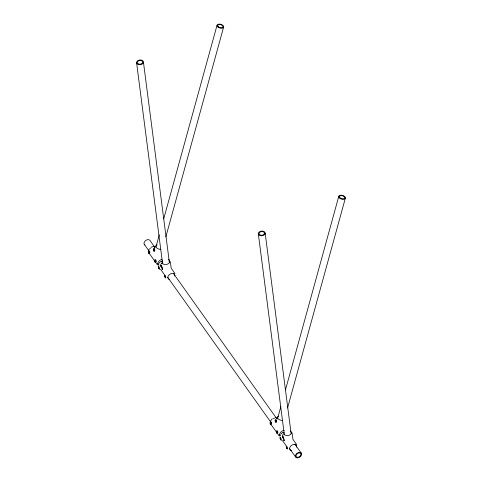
<?xml version="1.0" encoding="UTF-8"?>
<svg xmlns="http://www.w3.org/2000/svg" width="482" height="482" viewBox="0 0 482 482"><rect width="100%" height="100%" fill="white"/><g stroke="black" fill="none" stroke-linecap="round" stroke-linejoin="round"><path stroke-width="0.72" d="M153.451 249.857L153.644 249.146L154.065 249.248L154.095 250.767L153.451 249.857L154.571 249.748M154.541 248.14L155.108 246.091M155.915 247.17L159.319 234.83M163.717 218.858L216.96 25.54M154.722 261.021L154.915 260.31L155.343 260.413L155.373 261.931L154.722 261.021L155.849 260.913M223.702 26.793L165.832 236.879M275.186 420.937L275.385 420.226L275.806 420.328L275.837 421.846L275.186 420.937L276.313 420.828M277.451 418.978L280.855 406.633M285.458 389.938L338.701 196.62M276.463 432.101L276.656 431.39L277.078 431.492L277.108 433.011L276.463 432.101L277.584 431.993M287.567 407.959L345.437 197.873M276.403 418.78L276.505 418.46L276.391 418.768M154.704 247.573L154.589 247.682M161.428 263.268C160.958 264.244 161.458 263.154 161.319 263.582M283.175 434.348L282.566 435.065M148.691 250.08L149.516 248.682M270.426 421.16L272.185 418.84M159.078 263.19L159.313 262.847M280.813 434.27L281.054 433.927M159.584 262.515L160.91 261.358M281.325 433.595L281.621 433.276M270.239 422.853L270.601 422.515L270.968 423.051L270.625 424.268L270.239 422.853L271.366 422.744M281.94 432.981L282.651 432.444M151.173 247.254L153.162 246.483L154.728 246.477M164.681 276.475L164.597 275.837L165.332 277.391L164.681 276.475L165.838 276.023M148.516 252.646L148.884 253.183L149.245 252.845L148.86 251.435L148.516 252.646L149.637 252.538M154.951 261.828L156.072 261.72M270.251 423.732L271.378 423.624M275.294 417.508L276.469 417.557M160.217 269.474L161.024 269.89L164.416 274.662M281.952 440.554L282.759 440.976L286.579 446.344M168.459 259.34L169.092 259.696M292.038 432.631L292.948 439.349L296.701 444.681M276.186 417.858L173.538 273.607M294.876 444.115L301.395 453.273A3.452 2.368 -35.4 0 1 298.027 457.846A3.452 2.368 -35.4 0 1 296.026 454.255A3.452 2.368 -35.4 0 1 301.395 453.273M144.208 244.266L148.558 250.369M157.68 263.19L158.988 265.022M167.676 277.234L270.757 422.093M174.966 273.595L171.212 268.269L170.297 261.551M154.385 246.682L150.029 240.56A3.452 2.368 -35.4 0 0 145.347 240.801A3.452 2.368 -35.4 0 0 144.998 244.983M279.464 434.336L280.337 435.559M289.477 448.411L295.568 456.978M149.733 254.026L154.487 260.714M156.216 263.142L157.518 264.967M271.468 425.106L276.228 431.794M277.957 434.222L279.253 436.047M283.82 438.909L284.031 440.494M283.994 440.271L284.061 440.723L283.922 438.957M265.178 233.216A3.452 2.362 -7.4 0 1 259.991 235.59A3.452 2.362 -7.4 0 1 260.051 231.474A3.452 2.362 -7.4 0 1 265.178 233.216L291.134 433.764M258.298 233.637L284.26 434.192M143.443 62.136A3.452 2.362 -7.4 0 1 138.25 64.51A3.452 2.362 -7.4 0 1 138.31 60.389A3.452 2.362 -7.4 0 1 143.443 62.136L169.399 262.684M136.563 62.558L162.615 263.853M161.994 267.142L162.326 269.637L162.205 268.751M162.229 268.968L162.181 267.872M280.319 438.963A1.536 0.386 68.6 0 1 280.295 437.427A1.536 0.386 68.6 0 1 281.319 439.771A1.536 0.386 68.6 0 1 280.476 439.325M283.012 432.709A3.838 2.627 -35.4 0 1 283.567 432.414M290.321 430.956A3.838 2.627 -7.4 0 1 290.568 434.403A3.838 2.627 -7.4 0 1 285.633 435.379A3.838 2.627 -7.4 0 1 284.037 432.203M291.483 450.592A3.838 2.627 -35.4 0 1 289.863 447.398A3.838 2.627 -35.4 0 1 294.134 444.44A3.838 2.627 -35.4 0 1 296.466 447.145M287.091 448.736A1.536 0.386 68.6 0 1 286.748 448.139M286.591 447.778A1.536 0.386 68.6 0 1 286.398 446.169A1.536 0.386 68.6 0 1 287.368 447.682A1.536 0.386 68.6 0 1 287.393 449.025M282.344 435.945A1.536 0.386 68.6 0 1 283.024 436.228A1.536 0.386 68.6 0 1 283.675 438.24A1.536 0.386 68.6 0 1 282.994 437.957M282.663 437.264A1.536 0.386 68.6 0 1 282.428 436.529M270.143 423.63A1.536 0.723 84.5 0 1 270.854 421.864A1.536 0.723 84.5 0 1 271.517 424.136A1.536 0.723 84.5 0 1 270.354 424.347M273.125 418.695A3.838 2.627 -35.4 0 1 273.686 418.406M274.258 418.195A3.838 2.627 -35.4 0 1 274.83 418.057M282.56 420.4A3.838 2.139 15.4 0 1 278.162 418.792A3.838 2.139 15.4 0 1 278.403 416.141M280.223 436.029A3.838 2.627 -35.4 0 1 280.379 432.613A3.838 2.627 -35.4 0 1 284.253 430.462M276.56 431.004A1.536 0.723 84.5 0 1 277.59 431.203A1.536 0.723 84.5 0 1 277.656 433.354A1.536 0.723 84.5 0 1 276.626 433.161M276.415 432.438A1.536 0.723 84.5 0 1 276.451 431.3M275.114 420.491A1.536 0.723 84.5 0 1 276.156 419.768A1.536 0.723 84.5 0 1 276.385 422.196A1.536 0.723 84.5 0 1 275.228 421.66M148.384 251.761A1.536 0.723 84.5 0 1 149.528 251.212A1.536 0.723 84.5 0 1 149.45 253.725A1.536 0.723 84.5 0 1 148.366 252.146M150.384 248.381A3.838 2.627 -35.4 0 1 150.86 247.971M160.819 249.321A3.838 2.139 15.4 0 1 156.258 247.525A3.838 2.139 15.4 0 1 157.108 244.892M158.837 265.214A3.838 2.627 -35.4 0 1 158.325 262.027A3.838 2.627 -35.4 0 1 161.958 259.437M154.65 260.569A1.536 0.723 84.5 0 1 155.511 259.665A1.536 0.723 84.5 0 1 156.09 261.63A1.536 0.723 84.5 0 1 155.228 262.533M154.885 262.081A1.536 0.723 84.5 0 1 154.674 261.358M153.487 250.58A1.536 0.723 84.5 0 1 153.981 248.405A1.536 0.723 84.5 0 1 154.8 250.586A1.536 0.723 84.5 0 1 153.613 250.917M159.247 269.028A1.536 0.386 68.6 0 1 159.084 268.842M158.741 268.245A1.536 0.386 68.6 0 1 158.584 267.884M158.343 267.149A1.536 0.386 68.6 0 1 158.94 266.847A1.536 0.386 68.6 0 1 159.494 269.137M161.277 261.63A3.838 2.627 -35.4 0 1 161.832 261.334M168.983 260.184A3.838 2.627 -7.4 0 1 168.399 263.666A3.838 2.627 -7.4 0 1 163.38 264.082A3.838 2.627 -7.4 0 1 162.585 260.714M169.748 279.512A3.838 2.627 -35.4 0 1 168.122 276.319A3.838 2.627 -35.4 0 1 172.399 273.36A3.838 2.627 -35.4 0 1 174.725 276.065M165.832 277.855A1.536 0.386 68.6 0 1 165.181 277.385M165.013 277.06A1.536 0.386 68.6 0 1 164.717 276.319M164.615 275.957A1.536 0.386 68.6 0 1 164.952 275.282A1.536 0.386 68.6 0 1 165.838 277.409M160.789 265.811A1.536 0.386 68.6 0 1 161.054 264.805A1.536 0.386 68.6 0 1 161.928 267.227A1.536 0.386 68.6 0 1 160.928 266.185M158.439 266.986L158.952 268.619L158.439 266.986M280.175 438.066L280.687 439.698L280.175 438.066M160.958 265.462L160.675 265.323L160.759 265.968L161.404 266.877L160.958 265.462M282.693 436.541L282.41 436.403L282.494 437.047L283.145 437.957L282.693 436.541M286.621 447.055L286.338 446.916L286.422 447.555L287.067 448.471L286.621 447.055M298.129 457.243A2.687 1.838 -35.4 0 0 300.744 453.683A2.687 1.838 -35.4 0 0 296.575 454.448A2.687 1.838 -35.4 0 0 298.129 457.243M260.376 235.108A2.687 1.838 -7.4 0 0 264.413 233.264A2.687 1.838 -7.4 0 0 260.425 231.908A2.687 1.838 -7.4 0 0 260.376 235.108M339.28 197.843A3.452 1.928 15.4 0 0 345.106 198.668A3.452 1.928 15.4 0 0 341.822 195.228A3.452 1.928 15.4 0 0 339.28 197.843M339.9 197.71A2.687 1.5 15.4 0 0 344.431 198.349A2.687 1.5 15.4 0 0 341.877 195.68A2.687 1.5 15.4 0 0 339.9 197.71M138.641 64.028A2.687 1.838 -7.4 0 0 142.678 62.184A2.687 1.838 -7.4 0 0 138.689 60.828A2.687 1.838 -7.4 0 0 138.641 64.028M217.545 26.757A3.452 1.928 15.4 0 0 223.365 27.588A3.452 1.928 15.4 0 0 220.081 24.148A3.452 1.928 15.4 0 0 217.545 26.757M218.165 26.631A2.687 1.5 15.4 0 0 222.69 27.269A2.687 1.5 15.4 0 0 220.135 24.594A2.687 1.5 15.4 0 0 218.165 26.631"/></g></svg>
